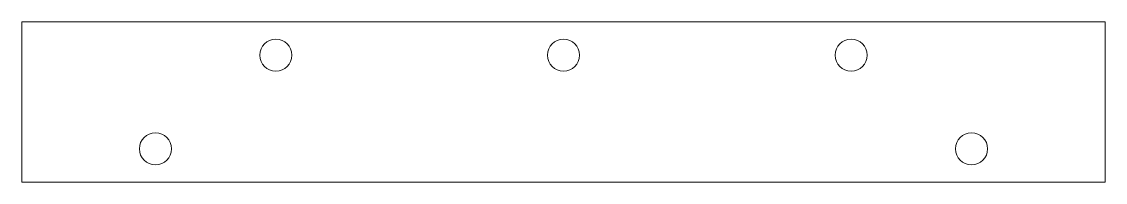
# Model space of a CAD drawing. Header units: millimetres. Extents: x -40.5 to 40.5, y -6 to 6.
import ezdxf

# ---------------------------------------------------------------- set-up
doc = ezdxf.new("R2010")
doc.units = ezdxf.units.MM

msp = doc.modelspace()

# ---------------------------------------------------------------- linework, layer by layer
at = {"color": 7, "linetype": 'Continuous', "lineweight": 15}
for p, q in [((-40.5, 6), (-40.5, -6)), ((40.5, 6), (-40.5, 6)), ((40.5, -6), (40.5, 6)), ((-40.5, -6), (40.5, -6))]:
    msp.add_line(p, q, dxfattribs=at)
for centre in [(-21.5, 3.5), (0, 3.5), (21.5, 3.5), (-30.5, -3.5), (30.5, -3.5)]:
    msp.add_circle(centre, 1.2, dxfattribs=at)

doc.saveas('drawing.dxf')
